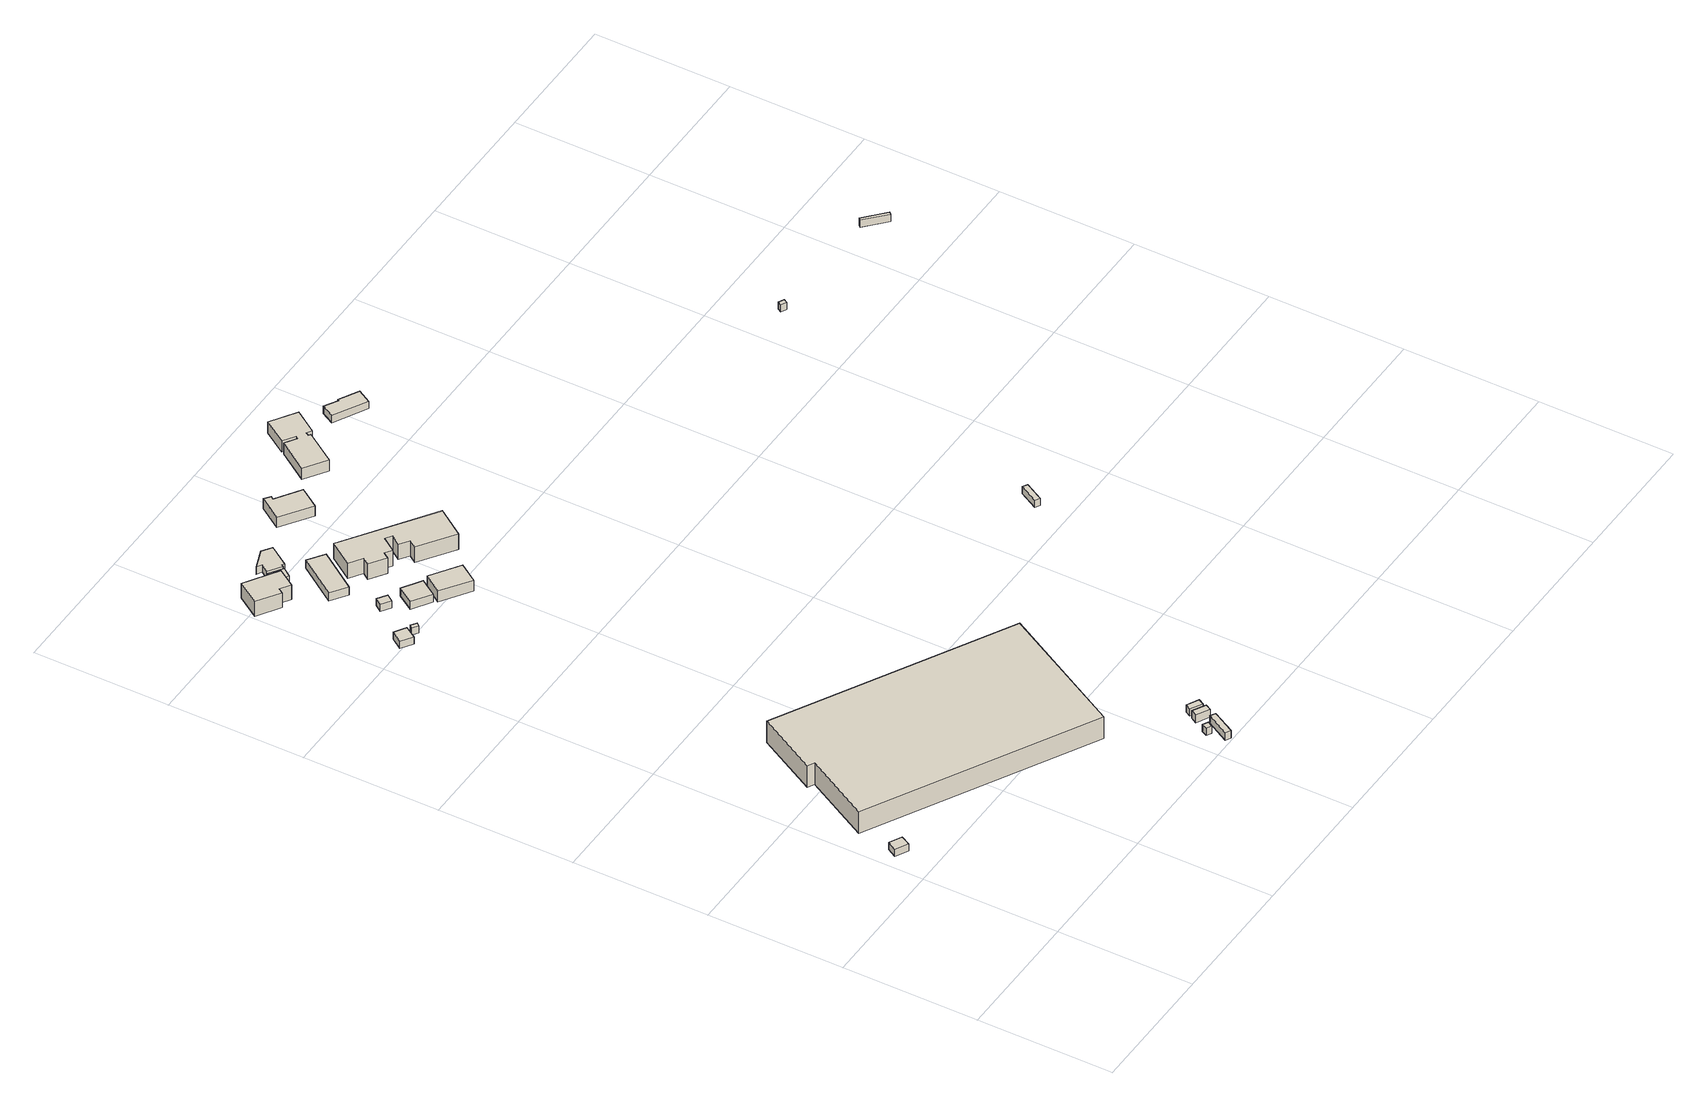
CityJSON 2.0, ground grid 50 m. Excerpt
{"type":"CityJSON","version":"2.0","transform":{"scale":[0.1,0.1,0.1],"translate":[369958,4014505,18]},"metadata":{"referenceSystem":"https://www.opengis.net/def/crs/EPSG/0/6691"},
"CityObjects":{
"building1":{"type":"Building","attributes":{"枝番":1,"利根川水系渡良瀬川洪水浸水想定区域（計画規模）.規模":"L1","利根川水系渡良瀬川洪水浸水想定区域（計画規模）.浸水ランク":"2","利根川水系渡良瀬川洪水浸水想定区域（計画規模）.浸水深":2.57,"利根川水系渡良瀬川洪水浸水想定区域（計画規模）.継続時間":15.3,"利根川水系渡良瀬川洪水浸水想定区域（想定最大規模）.規模":"L2","利根川水系渡良瀬川洪水浸水想定区域（想定最大規模）.浸水ランク":"3","利根川水系渡良瀬川洪水浸水想定区域（想定最大規模）.浸水深":3.41,"利根川水系渡良瀬川洪水浸水想定区域（想定最大規模）.継続時間":39.8,"利根川水系矢場川洪水浸水想定区域（想定最大規模）.規模":"L2","利根川水系矢場川洪水浸水想定区域（想定最大規模）.浸水ランク":"2","利根川水系矢場川洪水浸水想定区域（想定最大規模）.浸水深":1.08,"利根川水系矢場川洪水浸水想定区域（想定最大規模）.継続時間":19.6,"利根川水系多々良川洪水浸水想定区域（計画規模）.規模":"L1","利根川水系多々良川洪水浸水想定区域（計画規模）.浸水ランク":"1","利根川水系多々良川洪水浸水想定区域（計画規模）.浸水深":0.1,"利根川水系多々良川洪水浸水想定区域（想定最大規模）.規模":"L2","利根川水系多々良川洪水浸水想定区域（想定最大規模）.浸水ランク":"2","利根川水系多々良川洪水浸水想定区域（想定最大規模）.浸水深":0.92,"利根川水系多々良川洪水浸水想定区域（想定最大規模）.継続時間":16.7,"利根川水系利根川洪水浸水想定区域（想定最大規模）.規模":"L2","利根川水系利根川洪水浸水想定区域（想定最大規模）.浸水ランク":"2","利根川水系利根川洪水浸水想定区域（想定最大規模）.浸水深":2.54,"usage":"441","BuildingDetails.prefecture":"10","BuildingDetails.city":"10207","BuildingDetails.surveyYear":2016},"geometry":[{"type":"Solid","lod":"1","boundaries":[[[[0,1,2,3]],[[2,4,5,3]],[[1,6,4,2]],[[0,7,6,1]],[[3,5,7,0]],[[4,6,7,5]]]]}]},
"building2":{"type":"Building","attributes":{"枝番":1,"利根川水系渡良瀬川洪水浸水想定区域（計画規模）.規模":"L1","利根川水系渡良瀬川洪水浸水想定区域（計画規模）.浸水ランク":"3","利根川水系渡良瀬川洪水浸水想定区域（計画規模）.浸水深":3.09,"利根川水系渡良瀬川洪水浸水想定区域（計画規模）.継続時間":15.3,"利根川水系渡良瀬川洪水浸水想定区域（想定最大規模）.規模":"L2","利根川水系渡良瀬川洪水浸水想定区域（想定最大規模）.浸水ランク":"3","利根川水系渡良瀬川洪水浸水想定区域（想定最大規模）.浸水深":3.83,"利根川水系渡良瀬川洪水浸水想定区域（想定最大規模）.継続時間":40,"利根川水系矢場川洪水浸水想定区域（想定最大規模）.規模":"L2","利根川水系矢場川洪水浸水想定区域（想定最大規模）.浸水ランク":"2","利根川水系矢場川洪水浸水想定区域（想定最大規模）.浸水深":1.48,"利根川水系矢場川洪水浸水想定区域（想定最大規模）.継続時間":19.7,"利根川水系多々良川洪水浸水想定区域（計画規模）.規模":"L1","利根川水系多々良川洪水浸水想定区域（計画規模）.浸水ランク":"2","利根川水系多々良川洪水浸水想定区域（計画規模）.浸水深":0.5,"利根川水系多々良川洪水浸水想定区域（想定最大規模）.規模":"L2","利根川水系多々良川洪水浸水想定区域（想定最大規模）.浸水ランク":"2","利根川水系多々良川洪水浸水想定区域（想定最大規模）.浸水深":1.32,"利根川水系多々良川洪水浸水想定区域（想定最大規模）.継続時間":16.8,"利根川水系利根川洪水浸水想定区域（想定最大規模）.規模":"L2","利根川水系利根川洪水浸水想定区域（想定最大規模）.浸水ランク":"2","利根川水系利根川洪水浸水想定区域（想定最大規模）.浸水深":2.54,"usage":"441","measuredHeight":13.8,"BuildingDetails.prefecture":"10","BuildingDetails.city":"10207","BuildingDetails.surveyYear":2016},"geometry":[{"type":"Solid","lod":"1","boundaries":[[[[8,9,10,11,12,13]],[[12,14,15,13]],[[11,16,14,12]],[[10,17,16,11]],[[9,18,17,10]],[[8,19,18,9]],[[13,15,19,8]],[[14,16,17,18,19,15]]]]}]},
"building3":{"type":"Building","attributes":{"枝番":1,"利根川水系渡良瀬川洪水浸水想定区域（計画規模）.規模":"L1","利根川水系渡良瀬川洪水浸水想定区域（計画規模）.浸水ランク":"2","利根川水系渡良瀬川洪水浸水想定区域（計画規模）.浸水深":2.56,"利根川水系渡良瀬川洪水浸水想定区域（計画規模）.継続時間":23.4,"利根川水系渡良瀬川洪水浸水想定区域（想定最大規模）.規模":"L2","利根川水系渡良瀬川洪水浸水想定区域（想定最大規模）.浸水ランク":"3","利根川水系渡良瀬川洪水浸水想定区域（想定最大規模）.浸水深":4.09,"利根川水系渡良瀬川洪水浸水想定区域（想定最大規模）.継続時間":67.2,"利根川水系矢場川洪水浸水想定区域（想定最大規模）.規模":"L2","利根川水系矢場川洪水浸水想定区域（想定最大規模）.浸水ランク":"2","利根川水系矢場川洪水浸水想定区域（想定最大規模）.浸水深":1.67,"利根川水系矢場川洪水浸水想定区域（想定最大規模）.継続時間":33.3,"利根川水系多々良川洪水浸水想定区域（計画規模）.規模":"L1","利根川水系多々良川洪水浸水想定区域（計画規模）.浸水ランク":"2","利根川水系多々良川洪水浸水想定区域（計画規模）.浸水深":1.02,"利根川水系多々良川洪水浸水想定区域（計画規模）.継続時間":12.4,"利根川水系多々良川洪水浸水想定区域（想定最大規模）.規模":"L2","利根川水系多々良川洪水浸水想定区域（想定最大規模）.浸水ランク":"2","利根川水系多々良川洪水浸水想定区域（想定最大規模）.浸水深":1.49,"利根川水系多々良川洪水浸水想定区域（想定最大規模）.継続時間":28.8,"利根川水系利根川洪水浸水想定区域（想定最大規模）.規模":"L2","利根川水系利根川洪水浸水想定区域（想定最大規模）.浸水ランク":"2","利根川水系利根川洪水浸水想定区域（想定最大規模）.浸水深":2.14,"measuredHeight":3.2,"BuildingDetails.prefecture":"10","BuildingDetails.city":"10207"},"geometry":[{"type":"Solid","lod":"1","boundaries":[[[[20,21,22,23]],[[22,24,25,23]],[[21,26,24,22]],[[20,27,26,21]],[[23,25,27,20]],[[24,26,27,25]]]]}]},
"building4":{"type":"Building","attributes":{"枝番":1,"利根川水系渡良瀬川洪水浸水想定区域（計画規模）.規模":"L1","利根川水系渡良瀬川洪水浸水想定区域（計画規模）.浸水ランク":"2","利根川水系渡良瀬川洪水浸水想定区域（計画規模）.浸水深":2.46,"利根川水系渡良瀬川洪水浸水想定区域（計画規模）.継続時間":23.4,"利根川水系渡良瀬川洪水浸水想定区域（想定最大規模）.規模":"L2","利根川水系渡良瀬川洪水浸水想定区域（想定最大規模）.浸水ランク":"3","利根川水系渡良瀬川洪水浸水想定区域（想定最大規模）.浸水深":3.99,"利根川水系渡良瀬川洪水浸水想定区域（想定最大規模）.継続時間":67.2,"利根川水系矢場川洪水浸水想定区域（想定最大規模）.規模":"L2","利根川水系矢場川洪水浸水想定区域（想定最大規模）.浸水ランク":"2","利根川水系矢場川洪水浸水想定区域（想定最大規模）.浸水深":1.57,"利根川水系矢場川洪水浸水想定区域（想定最大規模）.継続時間":33.3,"利根川水系多々良川洪水浸水想定区域（計画規模）.規模":"L1","利根川水系多々良川洪水浸水想定区域（計画規模）.浸水ランク":"2","利根川水系多々良川洪水浸水想定区域（計画規模）.浸水深":0.92,"利根川水系多々良川洪水浸水想定区域（計画規模）.継続時間":12.4,"利根川水系多々良川洪水浸水想定区域（想定最大規模）.規模":"L2","利根川水系多々良川洪水浸水想定区域（想定最大規模）.浸水ランク":"2","利根川水系多々良川洪水浸水想定区域（想定最大規模）.浸水深":1.39,"利根川水系多々良川洪水浸水想定区域（想定最大規模）.継続時間":28.8,"利根川水系利根川洪水浸水想定区域（想定最大規模）.規模":"L2","利根川水系利根川洪水浸水想定区域（想定最大規模）.浸水ランク":"2","利根川水系利根川洪水浸水想定区域（想定最大規模）.浸水深":2.04,"BuildingDetails.prefecture":"10","BuildingDetails.city":"10207"},"geometry":[{"type":"Solid","lod":"1","boundaries":[[[[28,29,30,31]],[[30,32,33,31]],[[29,34,32,30]],[[28,35,34,29]],[[31,33,35,28]],[[32,34,35,33]]]]}]},
"building5":{"type":"Building","attributes":{"枝番":1,"利根川水系渡良瀬川洪水浸水想定区域（計画規模）.規模":"L1","利根川水系渡良瀬川洪水浸水想定区域（計画規模）.浸水ランク":"2","利根川水系渡良瀬川洪水浸水想定区域（計画規模）.浸水深":1.96,"利根川水系渡良瀬川洪水浸水想定区域（計画規模）.継続時間":14,"利根川水系渡良瀬川洪水浸水想定区域（想定最大規模）.規模":"L2","利根川水系渡良瀬川洪水浸水想定区域（想定最大規模）.浸水ランク":"3","利根川水系渡良瀬川洪水浸水想定区域（想定最大規模）.浸水深":3.49,"利根川水系渡良瀬川洪水浸水想定区域（想定最大規模）.継続時間":35.3,"利根川水系矢場川洪水浸水想定区域（想定最大規模）.規模":"L2","利根川水系矢場川洪水浸水想定区域（想定最大規模）.浸水ランク":"2","利根川水系矢場川洪水浸水想定区域（想定最大規模）.浸水深":1.07,"利根川水系矢場川洪水浸水想定区域（想定最大規模）.継続時間":19.1,"利根川水系多々良川洪水浸水想定区域（計画規模）.規模":"L1","利根川水系多々良川洪水浸水想定区域（計画規模）.浸水ランク":"1","利根川水系多々良川洪水浸水想定区域（計画規模）.浸水深":0.42,"利根川水系多々良川洪水浸水想定区域（計画規模）.継続時間":7.4,"利根川水系多々良川洪水浸水想定区域（想定最大規模）.規模":"L2","利根川水系多々良川洪水浸水想定区域（想定最大規模）.浸水ランク":"2","利根川水系多々良川洪水浸水想定区域（想定最大規模）.浸水深":0.89,"利根川水系多々良川洪水浸水想定区域（想定最大規模）.継続時間":17.4,"利根川水系利根川洪水浸水想定区域（想定最大規模）.規模":"L2","利根川水系利根川洪水浸水想定区域（想定最大規模）.浸水ランク":"2","利根川水系利根川洪水浸水想定区域（想定最大規模）.浸水深":1.54,"usage":"411","measuredHeight":6.7,"BuildingDetails.prefecture":"10","BuildingDetails.city":"10207","BuildingDetails.surveyYear":2016},"geometry":[{"type":"Solid","lod":"1","boundaries":[[[[36,37,38,39,40,41]],[[40,42,43,41]],[[39,44,42,40]],[[38,45,44,39]],[[37,46,45,38]],[[36,47,46,37]],[[41,43,47,36]],[[42,44,45,46,47,43]]]]}]},
"building6":{"type":"Building","attributes":{"枝番":1,"利根川水系渡良瀬川洪水浸水想定区域（計画規模）.規模":"L1","利根川水系渡良瀬川洪水浸水想定区域（計画規模）.浸水ランク":"2","利根川水系渡良瀬川洪水浸水想定区域（計画規模）.浸水深":2.56,"利根川水系渡良瀬川洪水浸水想定区域（計画規模）.継続時間":20.3,"利根川水系渡良瀬川洪水浸水想定区域（想定最大規模）.規模":"L2","利根川水系渡良瀬川洪水浸水想定区域（想定最大規模）.浸水ランク":"3","利根川水系渡良瀬川洪水浸水想定区域（想定最大規模）.浸水深":4.09,"利根川水系渡良瀬川洪水浸水想定区域（想定最大規模）.継続時間":53.9,"利根川水系矢場川洪水浸水想定区域（想定最大規模）.規模":"L2","利根川水系矢場川洪水浸水想定区域（想定最大規模）.浸水ランク":"2","利根川水系矢場川洪水浸水想定区域（想定最大規模）.浸水深":1.68,"利根川水系矢場川洪水浸水想定区域（想定最大規模）.継続時間":28.7,"利根川水系多々良川洪水浸水想定区域（計画規模）.規模":"L1","利根川水系多々良川洪水浸水想定区域（計画規模）.浸水ランク":"2","利根川水系多々良川洪水浸水想定区域（計画規模）.浸水深":1.02,"利根川水系多々良川洪水浸水想定区域（計画規模）.継続時間":11.3,"利根川水系多々良川洪水浸水想定区域（想定最大規模）.規模":"L2","利根川水系多々良川洪水浸水想定区域（想定最大規模）.浸水ランク":"2","利根川水系多々良川洪水浸水想定区域（想定最大規模）.浸水深":1.49,"利根川水系多々良川洪水浸水想定区域（想定最大規模）.継続時間":25.4,"利根川水系利根川洪水浸水想定区域（想定最大規模）.規模":"L2","利根川水系利根川洪水浸水想定区域（想定最大規模）.浸水ランク":"2","利根川水系利根川洪水浸水想定区域（想定最大規模）.浸水深":2.04,"BuildingDetails.prefecture":"10","BuildingDetails.city":"10207"},"geometry":[{"type":"Solid","lod":"1","boundaries":[[[[48,49,50,51]],[[50,52,53,51]],[[49,54,52,50]],[[48,55,54,49]],[[51,53,55,48]],[[52,54,55,53]]]]}]},
"building7":{"type":"Building","attributes":{"枝番":1,"利根川水系渡良瀬川洪水浸水想定区域（計画規模）.規模":"L1","利根川水系渡良瀬川洪水浸水想定区域（計画規模）.浸水ランク":"2","利根川水系渡良瀬川洪水浸水想定区域（計画規模）.浸水深":2.46,"利根川水系渡良瀬川洪水浸水想定区域（計画規模）.継続時間":14,"利根川水系渡良瀬川洪水浸水想定区域（想定最大規模）.規模":"L2","利根川水系渡良瀬川洪水浸水想定区域（想定最大規模）.浸水ランク":"3","利根川水系渡良瀬川洪水浸水想定区域（想定最大規模）.浸水深":3.99,"利根川水系渡良瀬川洪水浸水想定区域（想定最大規模）.継続時間":35.3,"利根川水系矢場川洪水浸水想定区域（想定最大規模）.規模":"L2","利根川水系矢場川洪水浸水想定区域（想定最大規模）.浸水ランク":"2","利根川水系矢場川洪水浸水想定区域（想定最大規模）.浸水深":1.57,"利根川水系矢場川洪水浸水想定区域（想定最大規模）.継続時間":19.1,"利根川水系多々良川洪水浸水想定区域（計画規模）.規模":"L1","利根川水系多々良川洪水浸水想定区域（計画規模）.浸水ランク":"2","利根川水系多々良川洪水浸水想定区域（計画規模）.浸水深":0.92,"利根川水系多々良川洪水浸水想定区域（計画規模）.継続時間":7.4,"利根川水系多々良川洪水浸水想定区域（想定最大規模）.規模":"L2","利根川水系多々良川洪水浸水想定区域（想定最大規模）.浸水ランク":"2","利根川水系多々良川洪水浸水想定区域（想定最大規模）.浸水深":1.39,"利根川水系多々良川洪水浸水想定区域（想定最大規模）.継続時間":17.4,"利根川水系利根川洪水浸水想定区域（想定最大規模）.規模":"L2","利根川水系利根川洪水浸水想定区域（想定最大規模）.浸水ランク":"2","利根川水系利根川洪水浸水想定区域（想定最大規模）.浸水深":2.04,"usage":"401","measuredHeight":3.3,"BuildingDetails.prefecture":"10","BuildingDetails.city":"10207","BuildingDetails.surveyYear":2016},"geometry":[{"type":"Solid","lod":"1","boundaries":[[[[56,57,58,59]],[[58,60,61,59]],[[57,62,60,58]],[[56,63,62,57]],[[59,61,63,56]],[[60,62,63,61]]]]}]},
"building8":{"type":"Building","attributes":{"枝番":1,"利根川水系渡良瀬川洪水浸水想定区域（計画規模）.規模":"L1","利根川水系渡良瀬川洪水浸水想定区域（計画規模）.浸水ランク":"3","利根川水系渡良瀬川洪水浸水想定区域（計画規模）.浸水深":3.03,"利根川水系渡良瀬川洪水浸水想定区域（計画規模）.継続時間":15.4,"利根川水系渡良瀬川洪水浸水想定区域（想定最大規模）.規模":"L2","利根川水系渡良瀬川洪水浸水想定区域（想定最大規模）.浸水ランク":"3","利根川水系渡良瀬川洪水浸水想定区域（想定最大規模）.浸水深":3.4,"利根川水系渡良瀬川洪水浸水想定区域（想定最大規模）.継続時間":40.4,"利根川水系矢場川洪水浸水想定区域（想定最大規模）.規模":"L2","利根川水系矢場川洪水浸水想定区域（想定最大規模）.浸水ランク":"2","利根川水系矢場川洪水浸水想定区域（想定最大規模）.浸水深":1.38,"利根川水系矢場川洪水浸水想定区域（想定最大規模）.継続時間":20.1,"利根川水系多々良川洪水浸水想定区域（計画規模）.規模":"L1","利根川水系多々良川洪水浸水想定区域（計画規模）.浸水ランク":"1","利根川水系多々良川洪水浸水想定区域（計画規模）.浸水深":0.39,"利根川水系多々良川洪水浸水想定区域（想定最大規模）.規模":"L2","利根川水系多々良川洪水浸水想定区域（想定最大規模）.浸水ランク":"2","利根川水系多々良川洪水浸水想定区域（想定最大規模）.浸水深":1.22,"利根川水系多々良川洪水浸水想定区域（想定最大規模）.継続時間":17.2,"利根川水系利根川洪水浸水想定区域（想定最大規模）.規模":"L2","利根川水系利根川洪水浸水想定区域（想定最大規模）.浸水ランク":"2","利根川水系利根川洪水浸水想定区域（想定最大規模）.浸水深":2.54,"BuildingDetails.prefecture":"10","BuildingDetails.city":"10207"},"geometry":[{"type":"Solid","lod":"1","boundaries":[[[[64,65,66,67]],[[66,68,69,67]],[[65,70,68,66]],[[64,71,70,65]],[[67,69,71,64]],[[68,70,71,69]]]]}]},
"building9":{"type":"Building","attributes":{"枝番":1,"利根川水系渡良瀬川洪水浸水想定区域（計画規模）.規模":"L1","利根川水系渡良瀬川洪水浸水想定区域（計画規模）.浸水ランク":"2","利根川水系渡良瀬川洪水浸水想定区域（計画規模）.浸水深":2.47,"利根川水系渡良瀬川洪水浸水想定区域（計画規模）.継続時間":20.3,"利根川水系渡良瀬川洪水浸水想定区域（想定最大規模）.規模":"L2","利根川水系渡良瀬川洪水浸水想定区域（想定最大規模）.浸水ランク":"3","利根川水系渡良瀬川洪水浸水想定区域（想定最大規模）.浸水深":3.99,"利根川水系渡良瀬川洪水浸水想定区域（想定最大規模）.継続時間":53.9,"利根川水系矢場川洪水浸水想定区域（想定最大規模）.規模":"L2","利根川水系矢場川洪水浸水想定区域（想定最大規模）.浸水ランク":"2","利根川水系矢場川洪水浸水想定区域（想定最大規模）.浸水深":1.58,"利根川水系矢場川洪水浸水想定区域（想定最大規模）.継続時間":28.7,"利根川水系多々良川洪水浸水想定区域（計画規模）.規模":"L1","利根川水系多々良川洪水浸水想定区域（計画規模）.浸水ランク":"2","利根川水系多々良川洪水浸水想定区域（計画規模）.浸水深":0.93,"利根川水系多々良川洪水浸水想定区域（計画規模）.継続時間":11.3,"利根川水系多々良川洪水浸水想定区域（想定最大規模）.規模":"L2","利根川水系多々良川洪水浸水想定区域（想定最大規模）.浸水ランク":"2","利根川水系多々良川洪水浸水想定区域（想定最大規模）.浸水深":1.39,"利根川水系多々良川洪水浸水想定区域（想定最大規模）.継続時間":25.4,"利根川水系利根川洪水浸水想定区域（想定最大規模）.規模":"L2","利根川水系利根川洪水浸水想定区域（想定最大規模）.浸水ランク":"2","利根川水系利根川洪水浸水想定区域（想定最大規模）.浸水深":2.14,"measuredHeight":3.7,"BuildingDetails.prefecture":"10","BuildingDetails.city":"10207"},"geometry":[{"type":"Solid","lod":"1","boundaries":[[[[72,73,74,75]],[[74,76,77,75]],[[73,78,76,74]],[[72,79,78,73]],[[75,77,79,72]],[[76,78,79,77]]]]}]},
"building10":{"type":"Building","attributes":{"枝番":1,"利根川水系渡良瀬川洪水浸水想定区域（計画規模）.規模":"L1","利根川水系渡良瀬川洪水浸水想定区域（計画規模）.浸水ランク":"3","利根川水系渡良瀬川洪水浸水想定区域（計画規模）.浸水深":3.02,"利根川水系渡良瀬川洪水浸水想定区域（計画規模）.継続時間":15.4,"利根川水系渡良瀬川洪水浸水想定区域（想定最大規模）.規模":"L2","利根川水系渡良瀬川洪水浸水想定区域（想定最大規模）.浸水ランク":"3","利根川水系渡良瀬川洪水浸水想定区域（想定最大規模）.浸水深":3.4,"利根川水系渡良瀬川洪水浸水想定区域（想定最大規模）.継続時間":40.4,"利根川水系矢場川洪水浸水想定区域（想定最大規模）.規模":"L2","利根川水系矢場川洪水浸水想定区域（想定最大規模）.浸水ランク":"2","利根川水系矢場川洪水浸水想定区域（想定最大規模）.浸水深":1.38,"利根川水系矢場川洪水浸水想定区域（想定最大規模）.継続時間":20.1,"利根川水系多々良川洪水浸水想定区域（計画規模）.規模":"L1","利根川水系多々良川洪水浸水想定区域（計画規模）.浸水ランク":"1","利根川水系多々良川洪水浸水想定区域（計画規模）.浸水深":0.39,"利根川水系多々良川洪水浸水想定区域（想定最大規模）.規模":"L2","利根川水系多々良川洪水浸水想定区域（想定最大規模）.浸水ランク":"2","利根川水系多々良川洪水浸水想定区域（想定最大規模）.浸水深":1.22,"利根川水系多々良川洪水浸水想定区域（想定最大規模）.継続時間":17.2,"利根川水系利根川洪水浸水想定区域（想定最大規模）.規模":"L2","利根川水系利根川洪水浸水想定区域（想定最大規模）.浸水ランク":"2","利根川水系利根川洪水浸水想定区域（想定最大規模）.浸水深":2.54,"measuredHeight":3.3,"BuildingDetails.prefecture":"10","BuildingDetails.city":"10207"},"geometry":[{"type":"Solid","lod":"1","boundaries":[[[[80,81,82,83]],[[82,84,85,83]],[[81,86,84,82]],[[80,87,86,81]],[[83,85,87,80]],[[84,86,87,85]]]]}]},
"building11":{"type":"Building","attributes":{"枝番":1,"利根川水系渡良瀬川洪水浸水想定区域（計画規模）.規模":"L1","利根川水系渡良瀬川洪水浸水想定区域（計画規模）.浸水ランク":"2","利根川水系渡良瀬川洪水浸水想定区域（計画規模）.浸水深":2.16,"利根川水系渡良瀬川洪水浸水想定区域（計画規模）.継続時間":12.6,"利根川水系渡良瀬川洪水浸水想定区域（想定最大規模）.規模":"L2","利根川水系渡良瀬川洪水浸水想定区域（想定最大規模）.浸水ランク":"3","利根川水系渡良瀬川洪水浸水想定区域（想定最大規模）.浸水深":3.69,"利根川水系渡良瀬川洪水浸水想定区域（想定最大規模）.継続時間":33.1,"利根川水系矢場川洪水浸水想定区域（想定最大規模）.規模":"L2","利根川水系矢場川洪水浸水想定区域（想定最大規模）.浸水ランク":"2","利根川水系矢場川洪水浸水想定区域（想定最大規模）.浸水深":1.28,"利根川水系矢場川洪水浸水想定区域（想定最大規模）.継続時間":17,"利根川水系多々良川洪水浸水想定区域（計画規模）.規模":"L1","利根川水系多々良川洪水浸水想定区域（計画規模）.浸水ランク":"2","利根川水系多々良川洪水浸水想定区域（計画規模）.浸水深":0.62,"利根川水系多々良川洪水浸水想定区域（計画規模）.継続時間":5.5,"利根川水系多々良川洪水浸水想定区域（想定最大規模）.規模":"L2","利根川水系多々良川洪水浸水想定区域（想定最大規模）.浸水ランク":"2","利根川水系多々良川洪水浸水想定区域（想定最大規模）.浸水深":1.09,"利根川水系多々良川洪水浸水想定区域（想定最大規模）.継続時間":15.2,"利根川水系利根川洪水浸水想定区域（想定最大規模）.規模":"L2","利根川水系利根川洪水浸水想定区域（想定最大規模）.浸水ランク":"2","利根川水系利根川洪水浸水想定区域（想定最大規模）.浸水深":1.74,"usage":"411","measuredHeight":6.7,"BuildingDetails.prefecture":"10","BuildingDetails.city":"10207","BuildingDetails.surveyYear":2016},"geometry":[{"type":"Solid","lod":"1","boundaries":[[[[88,89,90,91]],[[90,92,93,91]],[[89,94,92,90]],[[88,95,94,89]],[[91,93,95,88]],[[92,94,95,93]]]]}]},
"building12":{"type":"Building","attributes":{"枝番":1,"利根川水系渡良瀬川洪水浸水想定区域（計画規模）.規模":"L1","利根川水系渡良瀬川洪水浸水想定区域（計画規模）.浸水ランク":"2","利根川水系渡良瀬川洪水浸水想定区域（計画規模）.浸水深":2.66,"利根川水系渡良瀬川洪水浸水想定区域（計画規模）.継続時間":15.7,"利根川水系渡良瀬川洪水浸水想定区域（想定最大規模）.規模":"L2","利根川水系渡良瀬川洪水浸水想定区域（想定最大規模）.浸水ランク":"3","利根川水系渡良瀬川洪水浸水想定区域（想定最大規模）.浸水深":4.19,"利根川水系渡良瀬川洪水浸水想定区域（想定最大規模）.継続時間":38.4,"利根川水系矢場川洪水浸水想定区域（想定最大規模）.規模":"L2","利根川水系矢場川洪水浸水想定区域（想定最大規模）.浸水ランク":"2","利根川水系矢場川洪水浸水想定区域（想定最大規模）.浸水深":1.78,"利根川水系矢場川洪水浸水想定区域（想定最大規模）.継続時間":21.4,"利根川水系多々良川洪水浸水想定区域（計画規模）.規模":"L1","利根川水系多々良川洪水浸水想定区域（計画規模）.浸水ランク":"2","利根川水系多々良川洪水浸水想定区域（計画規模）.浸水深":1.12,"利根川水系多々良川洪水浸水想定区域（計画規模）.継続時間":9,"利根川水系多々良川洪水浸水想定区域（想定最大規模）.規模":"L2","利根川水系多々良川洪水浸水想定区域（想定最大規模）.浸水ランク":"2","利根川水系多々良川洪水浸水想定区域（想定最大規模）.浸水深":1.59,"利根川水系多々良川洪水浸水想定区域（想定最大規模）.継続時間":19.7,"利根川水系利根川洪水浸水想定区域（想定最大規模）.規模":"L2","利根川水系利根川洪水浸水想定区域（想定最大規模）.浸水ランク":"2","利根川水系利根川洪水浸水想定区域（想定最大規模）.浸水深":2.24,"usage":"454","measuredHeight":3.5,"BuildingDetails.prefecture":"10","BuildingDetails.city":"10207","BuildingDetails.surveyYear":2016},"geometry":[{"type":"Solid","lod":"1","boundaries":[[[[96,97,98,99,100,101,102,103]],[[102,104,105,103]],[[101,106,104,102]],[[100,107,106,101]],[[99,108,107,100]],[[98,109,108,99]],[[97,110,109,98]],[[96,111,110,97]],[[103,105,111,96]],[[104,106,107,108,109,110,111,105]]]]}]},
"building13":{"type":"Building","attributes":{"枝番":1,"利根川水系渡良瀬川洪水浸水想定区域（計画規模）.規模":"L1","利根川水系渡良瀬川洪水浸水想定区域（計画規模）.浸水ランク":"2","利根川水系渡良瀬川洪水浸水想定区域（計画規模）.浸水深":2.81,"利根川水系渡良瀬川洪水浸水想定区域（計画規模）.継続時間":15.4,"利根川水系渡良瀬川洪水浸水想定区域（想定最大規模）.規模":"L2","利根川水系渡良瀬川洪水浸水想定区域（想定最大規模）.浸水ランク":"3","利根川水系渡良瀬川洪水浸水想定区域（想定最大規模）.浸水深":3.2,"利根川水系渡良瀬川洪水浸水想定区域（想定最大規模）.継続時間":40.4,"利根川水系矢場川洪水浸水想定区域（想定最大規模）.規模":"L2","利根川水系矢場川洪水浸水想定区域（想定最大規模）.浸水ランク":"2","利根川水系矢場川洪水浸水想定区域（想定最大規模）.浸水深":1.17,"利根川水系矢場川洪水浸水想定区域（想定最大規模）.継続時間":20.1,"利根川水系多々良川洪水浸水想定区域（計画規模）.規模":"L1","利根川水系多々良川洪水浸水想定区域（計画規模）.浸水ランク":"1","利根川水系多々良川洪水浸水想定区域（計画規模）.浸水深":0.19,"利根川水系多々良川洪水浸水想定区域（想定最大規模）.規模":"L2","利根川水系多々良川洪水浸水想定区域（想定最大規模）.浸水ランク":"2","利根川水系多々良川洪水浸水想定区域（想定最大規模）.浸水深":1.02,"利根川水系多々良川洪水浸水想定区域（想定最大規模）.継続時間":17.2,"利根川水系利根川洪水浸水想定区域（想定最大規模）.規模":"L2","利根川水系利根川洪水浸水想定区域（想定最大規模）.浸水ランク":"2","利根川水系利根川洪水浸水想定区域（想定最大規模）.浸水深":2.64,"measuredHeight":3.3,"BuildingDetails.prefecture":"10","BuildingDetails.city":"10207"},"geometry":[{"type":"Solid","lod":"1","boundaries":[[[[112,113,114,115]],[[114,116,117,115]],[[113,118,116,114]],[[112,119,118,113]],[[115,117,119,112]],[[116,118,119,117]]]]}]},
"building14":{"type":"Building","attributes":{"枝番":1,"利根川水系渡良瀬川洪水浸水想定区域（計画規模）.規模":"L1","利根川水系渡良瀬川洪水浸水想定区域（計画規模）.浸水ランク":"2","利根川水系渡良瀬川洪水浸水想定区域（計画規模）.浸水深":2.47,"利根川水系渡良瀬川洪水浸水想定区域（計画規模）.継続時間":20.3,"利根川水系渡良瀬川洪水浸水想定区域（想定最大規模）.規模":"L2","利根川水系渡良瀬川洪水浸水想定区域（想定最大規模）.浸水ランク":"3","利根川水系渡良瀬川洪水浸水想定区域（想定最大規模）.浸水深":3.99,"利根川水系渡良瀬川洪水浸水想定区域（想定最大規模）.継続時間":53.9,"利根川水系矢場川洪水浸水想定区域（想定最大規模）.規模":"L2","利根川水系矢場川洪水浸水想定区域（想定最大規模）.浸水ランク":"2","利根川水系矢場川洪水浸水想定区域（想定最大規模）.浸水深":1.58,"利根川水系矢場川洪水浸水想定区域（想定最大規模）.継続時間":28.7,"利根川水系多々良川洪水浸水想定区域（計画規模）.規模":"L1","利根川水系多々良川洪水浸水想定区域（計画規模）.浸水ランク":"2","利根川水系多々良川洪水浸水想定区域（計画規模）.浸水深":0.93,"利根川水系多々良川洪水浸水想定区域（計画規模）.継続時間":11.3,"利根川水系多々良川洪水浸水想定区域（想定最大規模）.規模":"L2","利根川水系多々良川洪水浸水想定区域（想定最大規模）.浸水ランク":"2","利根川水系多々良川洪水浸水想定区域（想定最大規模）.浸水深":1.39,"利根川水系多々良川洪水浸水想定区域（想定最大規模）.継続時間":25.4,"利根川水系利根川洪水浸水想定区域（想定最大規模）.規模":"L2","利根川水系利根川洪水浸水想定区域（想定最大規模）.浸水ランク":"2","利根川水系利根川洪水浸水想定区域（想定最大規模）.浸水深":2.14,"usage":"411","measuredHeight":5,"BuildingDetails.prefecture":"10","BuildingDetails.city":"10207","BuildingDetails.surveyYear":2016},"geometry":[{"type":"Solid","lod":"1","boundaries":[[[[120,121,122,123]],[[122,124,125,123]],[[121,126,124,122]],[[120,127,126,121]],[[123,125,127,120]],[[124,126,127,125]]]]}]},
"building15":{"type":"Building","attributes":{"枝番":1,"利根川水系渡良瀬川洪水浸水想定区域（計画規模）.規模":"L1","利根川水系渡良瀬川洪水浸水想定区域（計画規模）.浸水ランク":"2","利根川水系渡良瀬川洪水浸水想定区域（計画規模）.浸水深":2.99,"利根川水系渡良瀬川洪水浸水想定区域（計画規模）.継続時間":15.2,"利根川水系渡良瀬川洪水浸水想定区域（想定最大規模）.規模":"L2","利根川水系渡良瀬川洪水浸水想定区域（想定最大規模）.浸水ランク":"3","利根川水系渡良瀬川洪水浸水想定区域（想定最大規模）.浸水深":3.39,"利根川水系渡良瀬川洪水浸水想定区域（想定最大規模）.継続時間":39.9,"利根川水系矢場川洪水浸水想定区域（想定最大規模）.規模":"L2","利根川水系矢場川洪水浸水想定区域（想定最大規模）.浸水ランク":"2","利根川水系矢場川洪水浸水想定区域（想定最大規模）.浸水深":1.38,"利根川水系矢場川洪水浸水想定区域（想定最大規模）.継続時間":19.7,"利根川水系多々良川洪水浸水想定区域（計画規模）.規模":"L1","利根川水系多々良川洪水浸水想定区域（計画規模）.浸水ランク":"1","利根川水系多々良川洪水浸水想定区域（計画規模）.浸水深":0.39,"利根川水系多々良川洪水浸水想定区域（想定最大規模）.規模":"L2","利根川水系多々良川洪水浸水想定区域（想定最大規模）.浸水ランク":"2","利根川水系多々良川洪水浸水想定区域（想定最大規模）.浸水深":1.22,"利根川水系多々良川洪水浸水想定区域（想定最大規模）.継続時間":16.8,"利根川水系利根川洪水浸水想定区域（想定最大規模）.規模":"L2","利根川水系利根川洪水浸水想定区域（想定最大規模）.浸水ランク":"2","利根川水系利根川洪水浸水想定区域（想定最大規模）.浸水深":2.44,"BuildingDetails.prefecture":"10","BuildingDetails.city":"10207"},"geometry":[{"type":"Solid","lod":"1","boundaries":[[[[128,129,130,131]],[[130,132,133,131]],[[129,134,132,130]],[[128,135,134,129]],[[131,133,135,128]],[[132,134,135,133]]]]}]},
"building16":{"type":"Building","attributes":{"枝番":1,"利根川水系渡良瀬川洪水浸水想定区域（計画規模）.規模":"L1","利根川水系渡良瀬川洪水浸水想定区域（計画規模）.浸水ランク":"2","利根川水系渡良瀬川洪水浸水想定区域（計画規模）.浸水深":2.37,"利根川水系渡良瀬川洪水浸水想定区域（計画規模）.継続時間":12.6,"利根川水系渡良瀬川洪水浸水想定区域（想定最大規模）.規模":"L2","利根川水系渡良瀬川洪水浸水想定区域（想定最大規模）.浸水ランク":"3","利根川水系渡良瀬川洪水浸水想定区域（想定最大規模）.浸水深":3.89,"利根川水系渡良瀬川洪水浸水想定区域（想定最大規模）.継続時間":33.1,"利根川水系矢場川洪水浸水想定区域（想定最大規模）.規模":"L2","利根川水系矢場川洪水浸水想定区域（想定最大規模）.浸水ランク":"2","利根川水系矢場川洪水浸水想定区域（想定最大規模）.浸水深":1.28,"利根川水系矢場川洪水浸水想定区域（想定最大規模）.継続時間":17,"利根川水系多々良川洪水浸水想定区域（計画規模）.規模":"L1","利根川水系多々良川洪水浸水想定区域（計画規模）.浸水ランク":"2","利根川水系多々良川洪水浸水想定区域（計画規模）.浸水深":0.62,"利根川水系多々良川洪水浸水想定区域（計画規模）.継続時間":5.5,"利根川水系多々良川洪水浸水想定区域（想定最大規模）.規模":"L2","利根川水系多々良川洪水浸水想定区域（想定最大規模）.浸水ランク":"2","利根川水系多々良川洪水浸水想定区域（想定最大規模）.浸水深":1.09,"利根川水系多々良川洪水浸水想定区域（想定最大規模）.継続時間":15.2,"利根川水系利根川洪水浸水想定区域（想定最大規模）.規模":"L2","利根川水系利根川洪水浸水想定区域（想定最大規模）.浸水ランク":"2","利根川水系利根川洪水浸水想定区域（想定最大規模）.浸水深":2.04,"usage":"411","measuredHeight":8.1,"BuildingDetails.prefecture":"10","BuildingDetails.city":"10207","BuildingDetails.surveyYear":2016},"geometry":[{"type":"Solid","lod":"1","boundaries":[[[[136,137,138,139,140,141,142,143,144,145,146,147,148,149]],[[148,150,151,149]],[[147,152,150,148]],[[146,153,152,147]],[[145,154,153,146]],[[144,155,154,145]],[[143,156,155,144]],[[142,157,156,143]],[[141,158,157,142]],[[140,159,158,141]],[[139,160,159,140]],[[138,161,160,139]],[[137,162,161,138]],[[136,163,162,137]],[[149,151,163,136]],[[150,152,153,154,155,156,157,158,159,160,161,162,163,151]]]]}]},
"building17":{"type":"Building","attributes":{"枝番":1,"利根川水系渡良瀬川洪水浸水想定区域（計画規模）.規模":"L1","利根川水系渡良瀬川洪水浸水想定区域（計画規模）.浸水ランク":"2","利根川水系渡良瀬川洪水浸水想定区域（計画規模）.浸水深":2.1,"利根川水系渡良瀬川洪水浸水想定区域（計画規模）.継続時間":15.7,"利根川水系渡良瀬川洪水浸水想定区域（想定最大規模）.規模":"L2","利根川水系渡良瀬川洪水浸水想定区域（想定最大規模）.浸水ランク":"3","利根川水系渡良瀬川洪水浸水想定区域（想定最大規模）.浸水深":3.59,"利根川水系渡良瀬川洪水浸水想定区域（想定最大規模）.継続時間":38.4,"利根川水系矢場川洪水浸水想定区域（想定最大規模）.規模":"L2","利根川水系矢場川洪水浸水想定区域（想定最大規模）.浸水ランク":"2","利根川水系矢場川洪水浸水想定区域（想定最大規模）.浸水深":1.17,"利根川水系矢場川洪水浸水想定区域（想定最大規模）.継続時間":21.4,"利根川水系多々良川洪水浸水想定区域（計画規模）.規模":"L1","利根川水系多々良川洪水浸水想定区域（計画規模）.浸水ランク":"2","利根川水系多々良川洪水浸水想定区域（計画規模）.浸水深":0.53,"利根川水系多々良川洪水浸水想定区域（計画規模）.継続時間":9,"利根川水系多々良川洪水浸水想定区域（想定最大規模）.規模":"L2","利根川水系多々良川洪水浸水想定区域（想定最大規模）.浸水ランク":"2","利根川水系多々良川洪水浸水想定区域（想定最大規模）.浸水深":0.99,"利根川水系多々良川洪水浸水想定区域（想定最大規模）.継続時間":19.7,"利根川水系利根川洪水浸水想定区域（想定最大規模）.規模":"L2","利根川水系利根川洪水浸水想定区域（想定最大規模）.浸水ランク":"2","利根川水系利根川洪水浸水想定区域（想定最大規模）.浸水深":1.74,"usage":"411","measuredHeight":4.9,"BuildingDetails.prefecture":"10","BuildingDetails.city":"10207","BuildingDetails.surveyYear":2016},"geometry":[{"type":"Solid","lod":"1","boundaries":[[[[164,165,166,167,168,169]],[[168,170,171,169]],[[167,172,170,168]],[[166,173,172,167]],[[165,174,173,166]],[[164,175,174,165]],[[169,171,175,164]],[[170,172,173,174,175,171]]]]}]},
"building18":{"type":"Building","attributes":{"枝番":1,"利根川水系渡良瀬川洪水浸水想定区域（計画規模）.規模":"L1","利根川水系渡良瀬川洪水浸水想定区域（計画規模）.浸水ランク":"2","利根川水系渡良瀬川洪水浸水想定区域（計画規模）.浸水深":2.52,"利根川水系渡良瀬川洪水浸水想定区域（計画規模）.継続時間":11.9,"利根川水系渡良瀬川洪水浸水想定区域（想定最大規模）.規模":"L2","利根川水系渡良瀬川洪水浸水想定区域（想定最大規模）.浸水ランク":"3","利根川水系渡良瀬川洪水浸水想定区域（想定最大規模）.浸水深":3.6,"利根川水系渡良瀬川洪水浸水想定区域（想定最大規模）.継続時間":32.1,"利根川水系矢場川洪水浸水想定区域（想定最大規模）.規模":"L2","利根川水系矢場川洪水浸水想定区域（想定最大規模）.浸水ランク":"2","利根川水系矢場川洪水浸水想定区域（想定最大規模）.浸水深":1.17,"利根川水系矢場川洪水浸水想定区域（想定最大規模）.継続時間":16,"利根川水系多々良川洪水浸水想定区域（計画規模）.規模":"L1","利根川水系多々良川洪水浸水想定区域（計画規模）.浸水ランク":"2","利根川水系多々良川洪水浸水想定区域（計画規模）.浸水深":0.52,"利根川水系多々良川洪水浸水想定区域（計画規模）.継続時間":4.3,"利根川水系多々良川洪水浸水想定区域（想定最大規模）.規模":"L2","利根川水系多々良川洪水浸水想定区域（想定最大規模）.浸水ランク":"2","利根川水系多々良川洪水浸水想定区域（想定最大規模）.浸水深":0.99,"利根川水系多々良川洪水浸水想定区域（想定最大規模）.継続時間":14,"利根川水系利根川洪水浸水想定区域（想定最大規模）.規模":"L2","利根川水系利根川洪水浸水想定区域（想定最大規模）.浸水ランク":"2","利根川水系利根川洪水浸水想定区域（想定最大規模）.浸水深":1.64,"usage":"411","measuredHeight":6.8,"BuildingDetails.prefecture":"10","BuildingDetails.city":"10207","BuildingDetails.surveyYear":2016},"geometry":[{"type":"Solid","lod":"1","boundaries":[[[[176,177,178,179,180,181,182,183,184,185,186,187]],[[186,188,189,187]],[[185,190,188,186]],[[184,191,190,185]],[[183,192,191,184]],[[182,193,192,183]],[[181,194,193,182]],[[180,195,194,181]],[[179,196,195,180]],[[178,197,196,179]],[[177,198,197,178]],[[176,199,198,177]],[[187,189,199,176]],[[188,190,191,192,193,194,195,196,197,198,199,189]]]]}]},
"building19":{"type":"Building","attributes":{"枝番":1,"利根川水系渡良瀬川洪水浸水想定区域（計画規模）.規模":"L1","利根川水系渡良瀬川洪水浸水想定区域（計画規模）.浸水ランク":"3","利根川水系渡良瀬川洪水浸水想定区域（計画規模）.浸水深":3.03,"利根川水系渡良瀬川洪水浸水想定区域（計画規模）.継続時間":12,"利根川水系渡良瀬川洪水浸水想定区域（想定最大規模）.規模":"L2","利根川水系渡良瀬川洪水浸水想定区域（想定最大規模）.浸水ランク":"3","利根川水系渡良瀬川洪水浸水想定区域（想定最大規模）.浸水深":4.09,"利根川水系渡良瀬川洪水浸水想定区域（想定最大規模）.継続時間":32.3,"利根川水系矢場川洪水浸水想定区域（想定最大規模）.規模":"L2","利根川水系矢場川洪水浸水想定区域（想定最大規模）.浸水ランク":"2","利根川水系矢場川洪水浸水想定区域（想定最大規模）.浸水深":1.68,"利根川水系矢場川洪水浸水想定区域（想定最大規模）.継続時間":16.2,"利根川水系多々良川洪水浸水想定区域（計画規模）.規模":"L1","利根川水系多々良川洪水浸水想定区域（計画規模）.浸水ランク":"2","利根川水系多々良川洪水浸水想定区域（計画規模）.浸水深":1.02,"利根川水系多々良川洪水浸水想定区域（計画規模）.継続時間":4.6,"利根川水系多々良川洪水浸水想定区域（想定最大規模）.規模":"L2","利根川水系多々良川洪水浸水想定区域（想定最大規模）.浸水ランク":"2","利根川水系多々良川洪水浸水想定区域（想定最大規模）.浸水深":1.49,"利根川水系多々良川洪水浸水想定区域（想定最大規模）.継続時間":14.2,"利根川水系利根川洪水浸水想定区域（想定最大規模）.規模":"L2","利根川水系利根川洪水浸水想定区域（想定最大規模）.浸水ランク":"2","利根川水系利根川洪水浸水想定区域（想定最大規模）.浸水深":2.14,"usage":"411","BuildingDetails.prefecture":"10","BuildingDetails.city":"10207","BuildingDetails.surveyYear":2016},"geometry":[{"type":"Solid","lod":"1","boundaries":[[[[200,201,202,203,204,205]],[[204,206,207,205]],[[203,208,206,204]],[[202,209,208,203]],[[201,210,209,202]],[[200,211,210,201]],[[205,207,211,200]],[[206,208,209,210,211,207]]]]}]},
"building20":{"type":"Building","attributes":{"枝番":1,"利根川水系渡良瀬川洪水浸水想定区域（計画規模）.規模":"L1","利根川水系渡良瀬川洪水浸水想定区域（計画規模）.浸水ランク":"2","利根川水系渡良瀬川洪水浸水想定区域（計画規模）.浸水深":2.89,"利根川水系渡良瀬川洪水浸水想定区域（計画規模）.継続時間":13.6,"利根川水系渡良瀬川洪水浸水想定区域（想定最大規模）.規模":"L2","利根川水系渡良瀬川洪水浸水想定区域（想定最大規模）.浸水ランク":"3","利根川水系渡良瀬川洪水浸水想定区域（想定最大規模）.浸水深":3.55,"利根川水系渡良瀬川洪水浸水想定区域（想定最大規模）.継続時間":37.3,"利根川水系矢場川洪水浸水想定区域（想定最大規模）.規模":"L2","利根川水系矢場川洪水浸水想定区域（想定最大規模）.浸水ランク":"2","利根川水系矢場川洪水浸水想定区域（想定最大規模）.浸水深":1.38,"利根川水系矢場川洪水浸水想定区域（想定最大規模）.継続時間":17.6,"利根川水系多々良川洪水浸水想定区域（計画規模）.規模":"L1","利根川水系多々良川洪水浸水想定区域（計画規模）.浸水ランク":"1","利根川水系多々良川洪水浸水想定区域（計画規模）.浸水深":0.39,"利根川水系多々良川洪水浸水想定区域（想定最大規模）.規模":"L2","利根川水系多々良川洪水浸水想定区域（想定最大規模）.浸水ランク":"2","利根川水系多々良川洪水浸水想定区域（想定最大規模）.浸水深":1.22,"利根川水系多々良川洪水浸水想定区域（想定最大規模）.継続時間":14.8,"利根川水系利根川洪水浸水想定区域（想定最大規模）.規模":"L2","利根川水系利根川洪水浸水想定区域（想定最大規模）.浸水ランク":"2","利根川水系利根川洪水浸水想定区域（想定最大規模）.浸水深":2.24,"BuildingDetails.prefecture":"10","BuildingDetails.city":"10207"},"geometry":[{"type":"Solid","lod":"1","boundaries":[[[[212,213,214,215]],[[214,216,217,215]],[[213,218,216,214]],[[212,219,218,213]],[[215,217,219,212]],[[216,218,219,217]]]]}]},
"building21":{"type":"Building","attributes":{"枝番":1,"利根川水系渡良瀬川洪水浸水想定区域（計画規模）.規模":"L1","利根川水系渡良瀬川洪水浸水想定区域（計画規模）.浸水ランク":"2","利根川水系渡良瀬川洪水浸水想定区域（計画規模）.浸水深":2.31,"利根川水系渡良瀬川洪水浸水想定区域（計画規模）.継続時間":10,"利根川水系渡良瀬川洪水浸水想定区域（想定最大規模）.規模":"L2","利根川水系渡良瀬川洪水浸水想定区域（想定最大規模）.浸水ランク":"3","利根川水系渡良瀬川洪水浸水想定区域（想定最大規模）.浸水深":3.07,"利根川水系渡良瀬川洪水浸水想定区域（想定最大規模）.継続時間":31.4,"利根川水系矢場川洪水浸水想定区域（想定最大規模）.規模":"L2","利根川水系矢場川洪水浸水想定区域（想定最大規模）.浸水ランク":"2","利根川水系矢場川洪水浸水想定区域（想定最大規模）.浸水深":0.88,"利根川水系矢場川洪水浸水想定区域（想定最大規模）.継続時間":12.5,"利根川水系多々良川洪水浸水想定区域（想定最大規模）.規模":"L2","利根川水系多々良川洪水浸水想定区域（想定最大規模）.浸水ランク":"2","利根川水系多々良川洪水浸水想定区域（想定最大規模）.浸水深":0.72,"利根川水系多々良川洪水浸水想定区域（想定最大規模）.継続時間":9.3,"利根川水系利根川洪水浸水想定区域（想定最大規模）.規模":"L2","利根川水系利根川洪水浸水想定区域（想定最大規模）.浸水ランク":"2","利根川水系利根川洪水浸水想定区域（想定最大規模）.浸水深":2.34,"BuildingDetails.prefecture":"10","BuildingDetails.city":"10207"},"geometry":[{"type":"Solid","lod":"1","boundaries":[[[[220,221,222,223]],[[222,224,225,223]],[[221,226,224,222]],[[220,227,226,221]],[[223,225,227,220]],[[224,226,227,225]]]]}]},
"building22":{"type":"Building","attributes":{"枝番":1,"利根川水系渡良瀬川洪水浸水想定区域（計画規模）.規模":"L1","利根川水系渡良瀬川洪水浸水想定区域（計画規模）.浸水ランク":"2","利根川水系渡良瀬川洪水浸水想定区域（計画規模）.浸水深":2.29,"利根川水系渡良瀬川洪水浸水想定区域（計画規模）.継続時間":5.2,"利根川水系渡良瀬川洪水浸水想定区域（想定最大規模）.規模":"L2","利根川水系渡良瀬川洪水浸水想定区域（想定最大規模）.浸水ランク":"2","利根川水系渡良瀬川洪水浸水想定区域（想定最大規模）.浸水深":2.97,"利根川水系渡良瀬川洪水浸水想定区域（想定最大規模）.継続時間":14.1,"利根川水系矢場川洪水浸水想定区域（想定最大規模）.規模":"L2","利根川水系矢場川洪水浸水想定区域（想定最大規模）.浸水ランク":"2","利根川水系矢場川洪水浸水想定区域（想定最大規模）.浸水深":0.78,"利根川水系利根川洪水浸水想定区域（想定最大規模）.規模":"L2","利根川水系利根川洪水浸水想定区域（想定最大規模）.浸水ランク":"2","利根川水系利根川洪水浸水想定区域（想定最大規模）.浸水深":2.24,"BuildingDetails.prefecture":"10","BuildingDetails.city":"10207"},"geometry":[{"type":"Solid","lod":"1","boundaries":[[[[228,229,230,231]],[[230,232,233,231]],[[229,234,232,230]],[[228,235,234,229]],[[231,233,235,228]],[[232,234,235,233]]]]}]}
},
"vertices":[
[52,634,8],[71,669,8],[116,645,8],[97,610,8],[116,645,38],[97,610,38],[71,669,38],[52,634,38],
[89,790,8],[222,1033,8],[198,1046,8],[319,1268,8],[1140,819,8],[886,355,8],[1140,819,99],[886,355,99],[319,1268,99],[198,1046,99],[222,1033,99],[89,790,99],
[111,2505,12],[139,2547,12],[180,2520,12],[152,2477,12],[180,2520,42],[152,2477,42],[139,2547,42],[111,2505,42],
[188,2506,11],[197,2518,11],[217,2504,11],[208,2492,11],[217,2504,41],[208,2492,41],[197,2518,41],[188,2506,41],
[98,2945,16],[86,2927,16],[5,2980,16],[60,3063,16],[178,2986,16],[135,2921,16],[178,2986,78],[135,2921,78],[60,3063,78],[5,2980,78],[86,2927,78],[98,2945,78],
[234,2651,12],[252,2676,12],[285,2653,12],[267,2628,12],[285,2653,42],[267,2628,42],[252,2676,42],[234,2651,42],
[156,3004,13],[179,3036,13],[227,3003,13],[203,2970,13],[227,3003,43],[203,2970,43],[179,3036,43],[156,3004,43],
[1064,82,8],[1075,102,8],[1094,92,8],[1083,72,8],[1094,92,38],[1083,72,38],[1075,102,38],[1064,82,38],
[293,2574,11],[333,2635,11],[401,2591,11],[360,2529,11],[401,2591,44],[360,2529,44],[333,2635,44],[293,2574,44],
[1075,17,8],[1122,102,8],[1141,92,8],[1094,7,8],[1141,92,40],[1094,7,40],[1122,102,40],[1075,17,40],
[193,2818,12],[294,2963,12],[352,2922,12],[251,2777,12],[352,2922,46],[251,2777,46],[294,2963,46],[193,2818,46],
[188,3044,11],[207,3072,11],[188,3084,11],[263,3111,11],[298,3087,11],[248,3014,11],[240,3019,11],[235,3012,11],[240,3019,41],[235,3012,41],[248,3014,41],[298,3087,41],[263,3111,41],[188,3084,41],[207,3072,41],[188,3044,41],
[1100,141,9],[1112,164,9],[1159,138,9],[1147,115,9],[1159,138,41],[1147,115,41],[1112,164,41],[1100,141,41],
[367,2516,12],[414,2584,12],[517,2514,12],[471,2445,12],[517,2514,58],[471,2445,58],[414,2584,58],[367,2516,58],
[1118,174,9],[1129,195,9],[1172,172,9],[1161,151,9],[1172,172,39],[1161,151,39],[1129,195,39],[1118,174,39],
[494,2677,13],[513,2705,13],[479,2729,13],[504,2765,13],[480,2781,13],[444,2729,13],[419,2747,13],[404,2725,13],[347,2764,13],[364,2789,13],[317,2821,13],[378,2909,13],[691,2692,13],[620,2590,13],[691,2692,78],[620,2590,78],[378,2909,78],[317,2821,78],[364,2789,78],[347,2764,78],[404,2725,78],[419,2747,78],[444,2729,78],[480,2781,78],[504,2765,78],[479,2729,78],[513,2705,78],[494,2677,78],
[416,3143,12],[473,3227,12],[495,3211,12],[488,3200,12],[577,3140,12],[527,3067,12],[577,3140,54],[527,3067,54],[488,3200,54],[495,3211,54],[473,3227,54],[416,3143,54],
[654,3191,16],[731,3305,16],[773,3277,16],[779,3286,16],[735,3315,16],[793,3401,16],[885,3340,16],[828,3256,16],[810,3268,16],[803,3257,16],[811,3251,16],[734,3137,16],[811,3251,63],[734,3137,63],[803,3257,63],[810,3268,63],[828,3256,63],[885,3340,63],[793,3401,63],[735,3315,63],[779,3286,63],[773,3277,63],[731,3305,63],[654,3191,63],
[942,3251,14],[968,3298,14],[1017,3270,14],[1020,3275,14],[1090,3236,14],[1061,3185,14],[1090,3236,44],[1061,3185,44],[1020,3275,44],[1017,3270,44],[968,3298,44],[942,3251,44],
[1737,1117,10],[1774,1186,10],[1792,1176,10],[1754,1107,10],[1792,1176,40],[1754,1107,40],[1774,1186,40],[1737,1117,40],
[2141,2299,10],[2149,2313,10],[2168,2303,10],[2161,2289,10],[2168,2303,40],[2161,2289,40],[2149,2313,40],[2141,2299,40],
[2621,2290,13],[2629,2298,13],[2703,2230,13],[2695,2221,13],[2703,2230,43],[2695,2221,43],[2629,2298,43],[2621,2290,43]
]}
